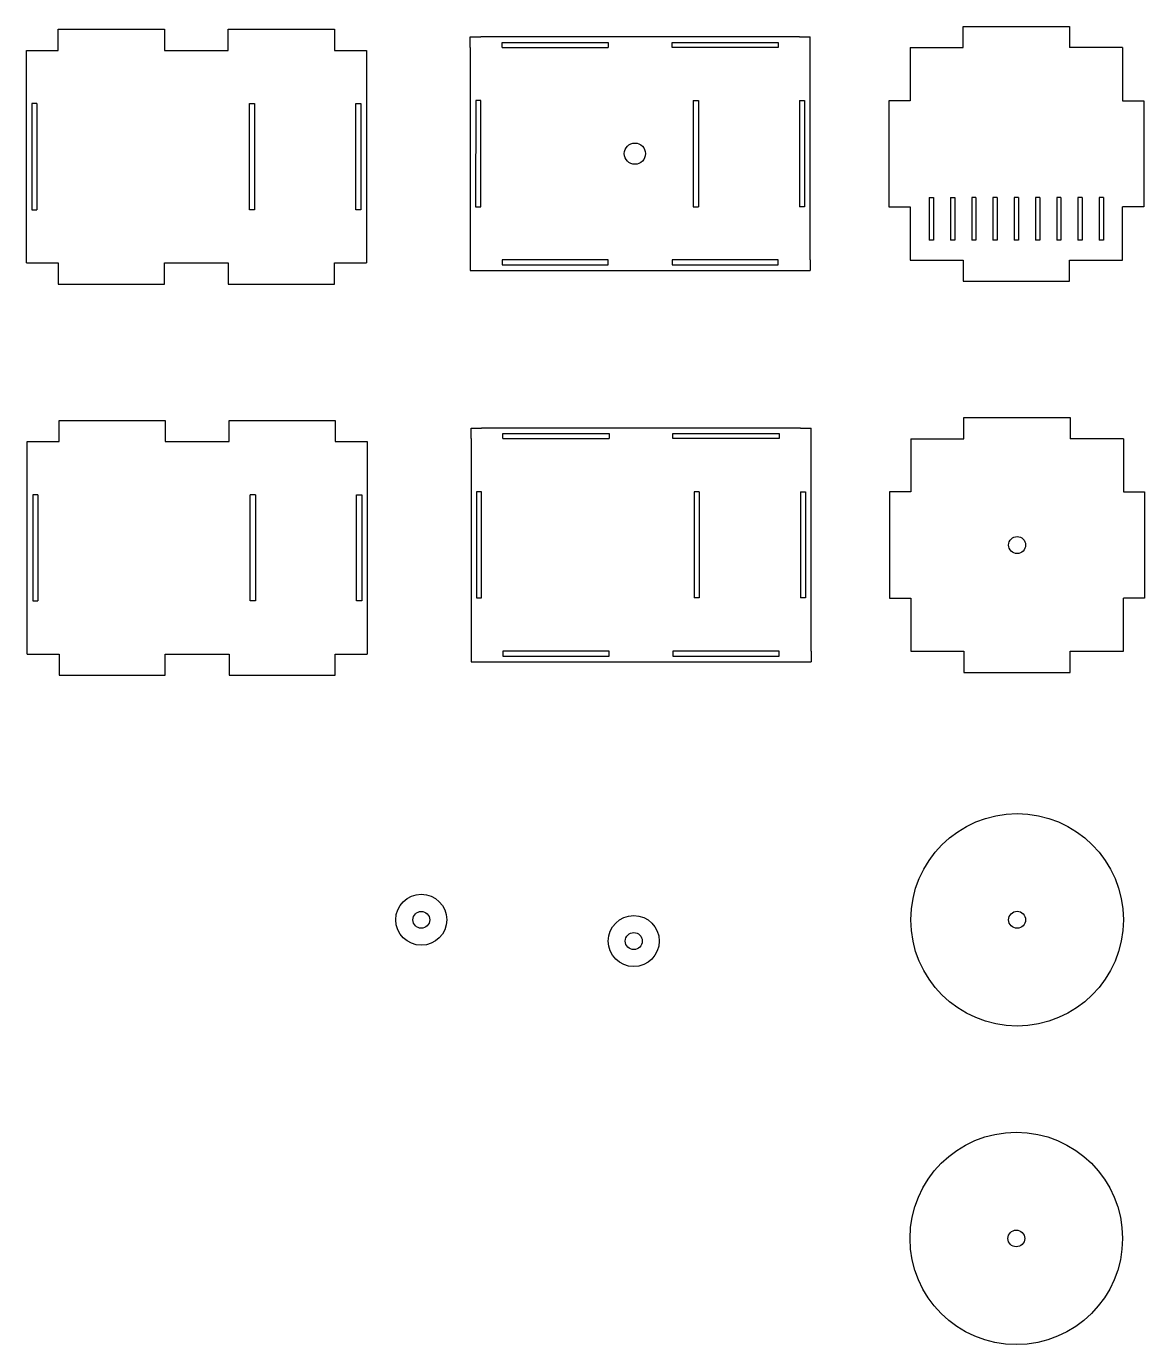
# Model space of a CAD drawing. Extents: x 2234 to 2760, y 1400 to 2021.
import ezdxf

# ---------------------------------------------------------------- set-up
doc = ezdxf.new("R2010")
doc.units = 0
doc.layers.get('0').update_dxf_attribs({"linetype": 'CONTINUOUS'})

msp = doc.modelspace()

# ---------------------------------------------------------------- linework, layer by layer
for p, q in [((2249.15, 2009.25), (2249.15, 2019.25)), ((2249.15, 2019.25), (2299.15, 2019.25)), ((2299.15, 2019.25), (2299.15, 2009.25)), ((2329.15, 2009.25), (2329.15, 2019.25)), ((2329.15, 2019.25), (2379.15, 2019.25)), ((2379.15, 2019.25), (2379.15, 2009.25)), ((2675, 2010.6), (2675, 2020.6)), ((2675, 2020.6), (2725, 2020.6)), ((2725, 2020.6), (2725, 2010.6)), ((2443, 2010.67), (2443, 2015.67)), ((2443, 2015.67), (2448, 2015.67)), ((2598, 2015.67), (2448, 2015.67)), ((2458, 2010.67), (2458, 2013.07)), ((2458, 2013.07), (2508, 2013.07)), ((2508, 2013.07), (2508, 2010.67)), ((2538, 2010.67), (2538, 2013.07)), ((2538, 2013.07), (2588, 2013.07)), ((2588, 2013.07), (2588, 2010.67)), ((2598, 2015.67), (2603, 2015.67)), ((2603, 2010.67), (2603, 2015.67)), ((2234.15, 1909.25), (2234.15, 2009.25)), ((2234.15, 2009.25), (2249.15, 2009.25)), ((2299.15, 2009.25), (2329.15, 2009.25)), ((2299.15, 2009.25), (2329.15, 2009.25)), ((2379.15, 2009.25), (2394.15, 2009.25)), ((2394.15, 2009.25), (2394.15, 1909.25)), ((2443, 2010.67), (2443, 1910.67)), ((2458, 2010.67), (2508, 2010.67)), ((2588, 2010.67), (2538, 2010.67)), ((2603, 1910.67), (2603, 2010.67)), ((2650, 2010.6), (2650, 1985.6)), ((2650, 2010.6), (2675, 2010.6)), ((2750, 2010.6), (2725, 2010.6)), ((2750, 2010.6), (2750, 1985.6)), ((2239.15, 1984.25), (2236.75, 1984.25)), ((2236.75, 1984.25), (2236.75, 1934.25)), ((2239.15, 1984.25), (2239.15, 1934.25)), ((2339.15, 1934.25), (2339.15, 1984.25)), ((2339.15, 1984.25), (2341.55, 1984.25)), ((2341.55, 1984.25), (2341.55, 1934.25)), ((2341.55, 1984.25), (2341.55, 1984.25)), ((2389.15, 1934.25), (2389.15, 1984.25)), ((2389.15, 1984.25), (2391.55, 1984.25)), ((2391.55, 1984.25), (2391.55, 1934.25)), ((2445.6, 1985.67), (2445.54, 1935.67)), ((2448, 1985.67), (2445.6, 1985.67)), ((2448, 1935.67), (2448, 1985.67)), ((2548, 1985.67), (2548, 1935.67)), ((2548, 1985.67), (2550.4, 1985.67)), ((2550.4, 1985.67), (2550.4, 1935.67)), ((2550.4, 1985.67), (2550.4, 1935.67)), ((2550.4, 1985.67), (2550.4, 1935.67)), ((2550.4, 1985.67), (2550.4, 1935.67)), ((2598, 1985.67), (2598, 1935.67)), ((2598, 1985.67), (2600.4, 1985.67)), ((2600.4, 1985.67), (2600.4, 1935.67)), ((2650, 1985.6), (2640, 1985.6)), ((2640, 1985.6), (2640, 1935.6)), ((2750, 1985.6), (2760, 1985.6)), ((2760, 1985.6), (2760, 1935.6)), ((2659, 1940), (2659, 1920)), ((2659, 1940), (2661, 1940)), ((2661, 1940), (2661, 1920)), ((2669, 1940), (2669, 1920)), ((2669, 1940), (2671, 1940)), ((2671, 1940), (2671, 1920)), ((2679, 1940), (2679, 1920)), ((2681, 1940), (2679, 1940)), ((2681, 1940), (2681, 1920)), ((2689, 1940), (2689, 1920)), ((2691, 1940), (2689, 1940)), ((2691, 1940), (2691, 1920)), ((2699, 1940), (2699, 1920)), ((2701, 1940), (2699, 1940)), ((2701, 1940), (2701, 1920)), ((2709, 1940), (2709, 1920)), ((2711, 1940), (2709, 1940)), ((2711, 1940), (2711, 1920)), ((2719, 1940), (2719, 1920)), ((2721, 1940), (2719, 1940)), ((2721, 1940), (2721, 1920)), ((2729, 1940), (2729, 1920)), ((2731, 1940), (2729, 1940)), ((2731, 1940), (2731, 1920)), ((2739, 1940), (2739, 1920)), ((2741, 1940), (2739, 1940)), ((2741, 1940), (2741, 1920)), ((2236.75, 1934.25), (2239.15, 1934.25)), ((2341.55, 1934.25), (2339.15, 1934.25)), ((2391.55, 1934.25), (2389.15, 1934.25)), ((2445.54, 1935.67), (2448, 1935.67)), ((2548, 1935.67), (2550.4, 1935.67)), ((2600.4, 1935.67), (2598, 1935.67)), ((2640, 1935.6), (2650, 1935.6)), ((2650, 1935.6), (2650, 1910.6)), ((2750, 1910.6), (2750, 1935.6)), ((2760, 1935.6), (2750, 1935.6)), ((2661, 1920), (2659, 1920)), ((2671, 1920), (2669, 1920)), ((2681, 1920), (2679, 1920)), ((2681, 1920), (2679, 1920)), ((2691, 1920), (2689, 1920)), ((2701, 1920), (2699, 1920)), ((2711, 1920), (2709, 1920)), ((2721, 1920), (2719, 1920)), ((2731, 1920), (2729, 1920)), ((2741, 1920), (2739, 1920)), ((2234.15, 1909.25), (2249.15, 1909.25)), ((2249.15, 1909.25), (2249.15, 1899.25)), ((2299.15, 1899.25), (2299.15, 1909.25)), ((2299.15, 1909.25), (2329.15, 1909.25)), ((2329.15, 1909.25), (2329.15, 1899.25)), ((2379.15, 1909.25), (2394.15, 1909.25)), ((2379.15, 1899.25), (2379.15, 1909.25)), ((2443, 1910.67), (2443, 1905.67)), ((2443, 1905.67), (2448, 1905.67)), ((2448, 1905.67), (2598, 1905.67)), ((2508, 1910.67), (2458, 1910.67)), ((2458, 1910.67), (2458, 1908.27)), ((2458, 1908.27), (2508, 1908.27)), ((2508, 1908.27), (2508, 1910.67)), ((2588, 1910.67), (2538, 1910.67)), ((2538, 1910.67), (2538, 1908.27)), ((2538, 1908.27), (2588, 1908.27)), ((2588, 1908.27), (2588, 1910.67)), ((2598, 1905.67), (2603, 1905.67)), ((2603, 1910.67), (2603, 1905.67)), ((2650, 1910.6), (2675, 1910.6)), ((2675, 1910.6), (2675, 1900.6)), ((2725, 1910.6), (2750, 1910.6)), ((2725, 1900.6), (2725, 1910.6)), ((2249.15, 1899.25), (2299.15, 1899.25)), ((2329.15, 1899.25), (2379.15, 1899.25)), ((2675, 1900.6), (2675, 1900.6)), ((2675, 1900.6), (2725, 1900.6)), ((2249.54, 1825.09), (2249.54, 1835.09)), ((2249.54, 1835.09), (2299.54, 1835.09)), ((2299.54, 1835.09), (2299.54, 1825.09)), ((2329.54, 1825.09), (2329.54, 1835.09)), ((2329.54, 1835.09), (2379.54, 1835.09)), ((2379.54, 1835.09), (2379.54, 1825.09)), ((2443.39, 1826.51), (2443.39, 1831.51)), ((2443.39, 1831.51), (2448.39, 1831.51)), ((2598.39, 1831.51), (2448.39, 1831.51)), ((2598.39, 1831.51), (2603.39, 1831.51)), ((2603.39, 1826.51), (2603.39, 1831.51)), ((2675.39, 1826.43), (2675.39, 1836.43)), ((2675.39, 1836.43), (2725.39, 1836.43)), ((2725.39, 1836.43), (2725.39, 1826.43)), ((2234.54, 1725.09), (2234.54, 1825.09)), ((2234.54, 1825.09), (2249.54, 1825.09)), ((2299.54, 1825.09), (2329.54, 1825.09)), ((2299.54, 1825.09), (2329.54, 1825.09)), ((2379.54, 1825.09), (2394.54, 1825.09)), ((2394.54, 1825.09), (2394.54, 1725.09)), ((2443.39, 1826.51), (2443.39, 1726.51)), ((2458.39, 1826.51), (2458.39, 1828.91)), ((2458.39, 1828.91), (2508.39, 1828.91)), ((2458.39, 1826.51), (2508.39, 1826.51)), ((2508.39, 1828.91), (2508.39, 1826.51)), ((2538.39, 1826.51), (2538.39, 1828.91)), ((2538.39, 1828.91), (2588.39, 1828.91)), ((2588.39, 1826.51), (2538.39, 1826.51)), ((2588.39, 1828.91), (2588.39, 1826.51)), ((2603.39, 1726.51), (2603.39, 1826.51)), ((2650.39, 1826.43), (2650.39, 1801.43)), ((2650.39, 1826.43), (2675.39, 1826.43)), ((2750.39, 1826.43), (2725.39, 1826.43)), ((2750.39, 1826.43), (2750.39, 1801.43)), ((2239.54, 1800.09), (2237.14, 1800.09)), ((2237.14, 1800.09), (2237.14, 1750.09)), ((2239.54, 1800.09), (2239.54, 1750.09)), ((2339.54, 1750.09), (2339.54, 1800.09)), ((2341.94, 1800.09), (2339.54, 1800.09)), ((2341.94, 1800.09), (2341.94, 1750.09)), ((2389.54, 1750.09), (2389.54, 1800.09)), ((2389.54, 1800.09), (2391.94, 1800.09)), ((2391.94, 1800.09), (2391.94, 1750.09)), ((2445.99, 1801.51), (2445.93, 1751.51)), ((2448.39, 1801.51), (2445.99, 1801.51)), ((2448.39, 1751.51), (2448.39, 1801.51)), ((2548.39, 1801.51), (2548.39, 1751.51)), ((2550.79, 1801.51), (2548.39, 1801.51)), ((2550.79, 1801.51), (2550.79, 1751.51)), ((2598.39, 1801.51), (2598.39, 1751.51)), ((2598.39, 1801.51), (2600.79, 1801.51)), ((2600.79, 1801.51), (2600.79, 1751.51)), ((2650.39, 1801.43), (2640.39, 1801.43)), ((2640.39, 1801.43), (2640.39, 1751.43)), ((2750.39, 1801.43), (2760.39, 1801.43)), ((2760.39, 1801.43), (2760.39, 1751.43)), ((2237.14, 1750.09), (2239.54, 1750.09)), ((2341.94, 1750.09), (2339.54, 1750.09)), ((2391.94, 1750.09), (2389.54, 1750.09)), ((2445.93, 1751.51), (2448.39, 1751.51)), ((2550.79, 1751.51), (2548.39, 1751.51)), ((2600.79, 1751.51), (2598.39, 1751.51)), ((2640.39, 1751.43), (2650.39, 1751.43)), ((2650.39, 1751.43), (2650.39, 1726.43)), ((2750.39, 1726.43), (2750.39, 1751.43)), ((2760.39, 1751.43), (2750.39, 1751.43)), ((2443.39, 1726.51), (2443.39, 1721.51)), ((2508.39, 1726.51), (2458.39, 1726.51)), ((2458.39, 1726.51), (2458.39, 1724.11)), ((2508.39, 1724.11), (2508.39, 1726.51)), ((2588.39, 1726.51), (2538.39, 1726.51)), ((2538.39, 1726.51), (2538.39, 1724.11)), ((2588.39, 1724.11), (2588.39, 1726.51)), ((2603.39, 1726.51), (2603.39, 1721.51)), ((2650.39, 1726.43), (2675.39, 1726.43)), ((2675.39, 1726.43), (2675.39, 1716.43)), ((2725.39, 1726.43), (2750.39, 1726.43)), ((2725.39, 1716.43), (2725.39, 1726.43)), ((2234.54, 1725.09), (2249.54, 1725.09)), ((2249.54, 1725.09), (2249.54, 1715.09)), ((2299.54, 1715.09), (2299.54, 1725.09)), ((2299.54, 1725.09), (2329.54, 1725.09)), ((2329.54, 1725.09), (2329.54, 1715.09)), ((2379.54, 1725.09), (2394.54, 1725.09)), ((2379.54, 1715.09), (2379.54, 1725.09)), ((2443.39, 1721.51), (2448.39, 1721.51)), ((2448.39, 1721.51), (2598.39, 1721.51)), ((2458.39, 1724.11), (2508.39, 1724.11)), ((2538.39, 1724.11), (2588.39, 1724.11)), ((2598.39, 1721.51), (2603.39, 1721.51)), ((2249.54, 1715.09), (2299.54, 1715.09)), ((2329.54, 1715.09), (2379.54, 1715.09)), ((2675.39, 1716.43), (2675.39, 1716.43)), ((2675.39, 1716.43), (2725.39, 1716.43))]:
    msp.add_line(p, q)
for centre, radius in [((2520.5, 1960.67), 5), ((2700.39, 1776.43), 4), ((2700.39, 1600), 50), ((2420, 1600), 12), ((2420, 1600), 3.95), ((2520, 1590), 12), ((2700.39, 1600), 4), ((2520, 1590), 4), ((2700, 1450), 50), ((2700, 1450), 3.95)]:
    msp.add_circle(centre, radius)

doc.saveas('drawing.dxf')
